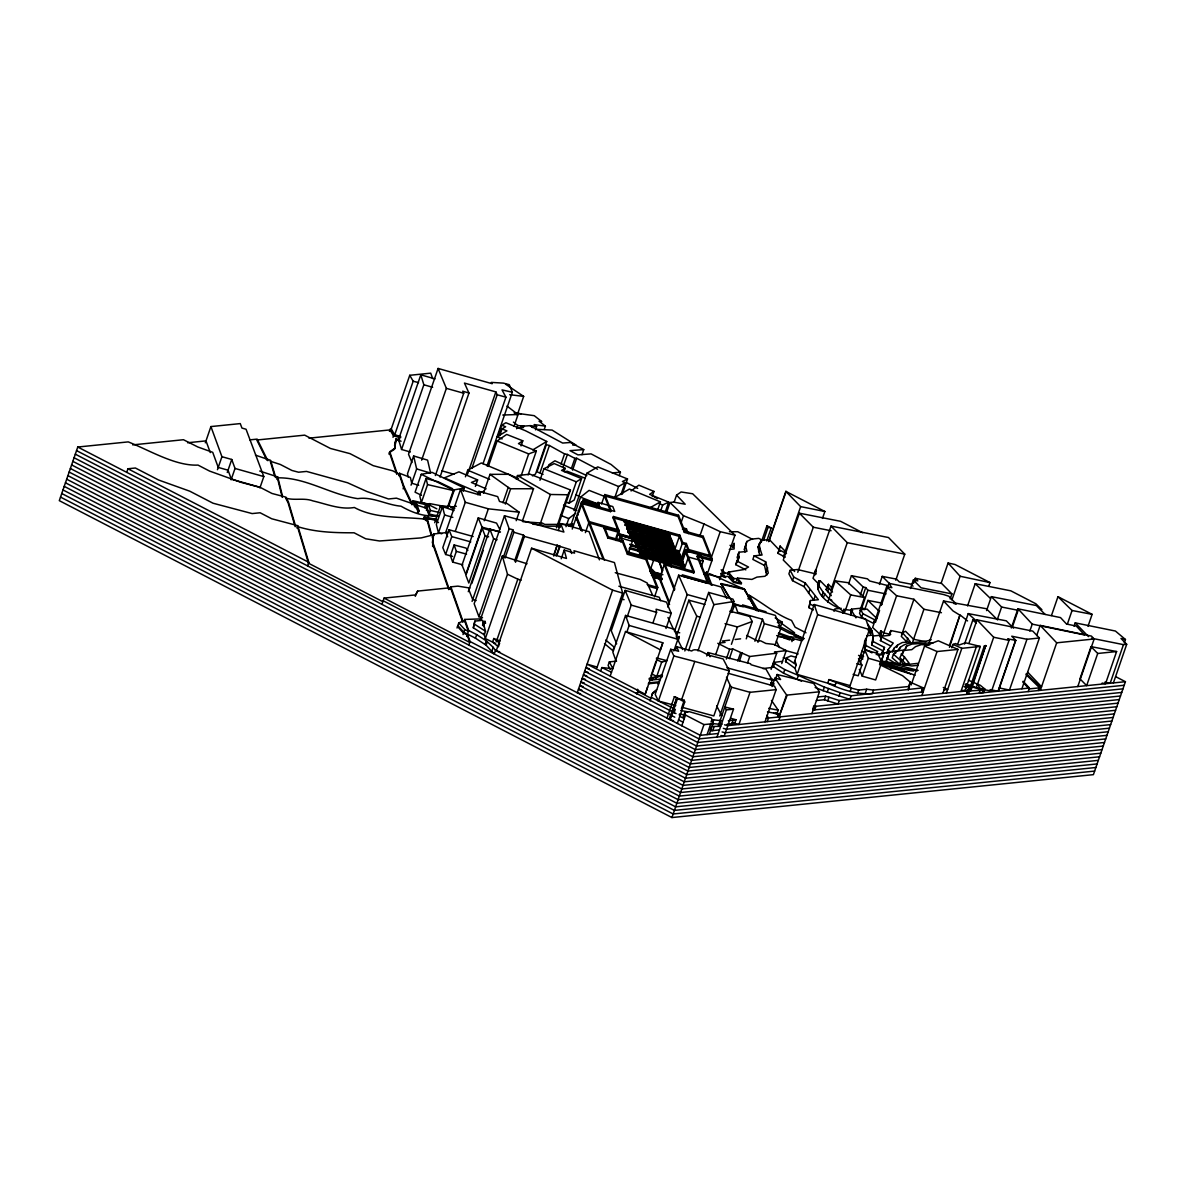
<?xml version="1.0" encoding="UTF-8"?>
<svg xmlns="http://www.w3.org/2000/svg" width="1186" height="1186" viewBox="0 0 1186 1186"><rect width="100%" height="100%" fill="white"/><g stroke="black" fill="none" stroke-linecap="round" stroke-linejoin="round"><path stroke-width="1.5" d="M890.73 634.347L883.792 632.939L880.753 630.759L881.287 635.162L873.311 635.963L871.666 644.976L883.259 650.981L884.489 647.408L872.896 641.404L873.311 635.963M677.918 640.544L679.163 636.393L678.318 640.751L677.932 639.98M432.341 542.891L433.572 533.982L448.175 532.395M432.594 546.479L433.572 533.982M813.359 609.96L809.015 607.706L810.409 600.516L818.384 599.716L805.353 583.082L793.745 577.078L790.128 570.273L797.452 569.517L816.176 573.994M809.015 607.706L810.409 600.516M394.553 445.521L396.094 438.82L399.638 439.828M395.012 447.507L395.783 439.724L401.09 441.222M396.806 474.37L389.468 452.622L394.493 449.212L396.094 438.82M473.318 627.794L474.889 621.108L482.524 620.322L485.534 631.263L484.303 634.836L473.318 627.794L474.889 621.108M890.567 645.881L880.427 640.633L881.791 636.156L889.782 635.34L890.819 630.537L902.353 632.879M880.427 640.633L881.791 636.156M908.743 687.109L908.268 690L910.196 682.098L902.59 675.694L879.508 664.575M726.707 598.396L721.014 586.951L678.629 575.195L687.168 594.542L674.493 631.367L679.726 632.82M785.28 557.153L778.031 553.402L780.121 546.049L785.251 551.312M778.031 553.402L780.121 546.049M745.816 569.873L735.676 564.625L737.855 560.8L737.366 557.272L738.952 552.216L746.928 551.416L745.623 545.797L746.839 541.483L751.761 539.081L758.758 538.37L762.005 540.06M737.366 557.272L738.952 552.216M745.045 552.172L744.393 549.37L746.839 541.483M610.256 675.857L625.526 631.515L662.826 642.797L660.454 649.869L625.526 631.515M611.487 672.269L601.851 667.57L600.605 671.143M881.228 661.536L884.044 652.863L890.419 652.211M881.406 661.373L884.044 652.863M766.749 575.254L764.466 565.425L765.696 561.838L754.088 555.849L752.858 559.421L764.466 565.425M765.696 561.838L768.306 573.075L764.955 576.277L756.979 577.093L751.924 579.42L737.41 578.042L736.58 580.428M888.848 663.656L885.986 661.892L889.693 651.574L897.669 650.758C904.399 639.313 920.573 644.206 931.143 639.669M889.693 651.574L887.217 658.319L897.239 664.486M656.614 689.644L652.745 692.861L650.951 698.243L638.009 691.542L637.282 690.163M597.151 667.081L587.085 664.145L645.199 694.21L647.556 687.139M295.492 525.828L288.406 501.915L285.974 497.171L271.979 493.465L260.371 487.461L240.788 482.287L209.611 471.094L198.018 465.09C175.365 466.142 149.718 450.398 128.236 441.889L77.772 447.033L59.3 500.655L671.943 817.554L1093.403 774.651L1125.425 681.698L1115.863 676.761M126.709 472.354L127.94 468.766L135.397 468.01L158.598 480.019L189.79 491.197L212.991 503.205L252.144 513.582L260.119 512.767L271.727 518.771L297.73 525.665L308.79 562.312L307.559 565.885M205.326 442.823L210.915 426.575L240.269 423.595L241.944 428.072L246.051 429.228L263.811 476.579L259.897 487.965M217.453 469.7L221.93 456.699L210.915 426.575M227.267 472.473L231.744 459.471L221.93 456.699M231.107 479.826L235.021 468.455L231.744 459.471M276.887 479.322L277.717 476.935L259.734 471.035M296.915 528.037L297.73 525.665M389.438 431.407L390.268 429.021L393.826 434.936L400.868 436.922M432.682 378.586L430.711 373.16L409.748 375.295L391.276 428.917L394.701 434.847L400.067 436.255M393.011 437.323L393.826 434.936M394.701 434.847L413.173 381.21L409.748 375.295M388.949 454.105L389.779 451.733L394.79 448.308M394.508 449.005L395.323 446.618M435.01 378.912L420.822 374.82L398.54 439.532L401.565 449.479L410.356 451.999M401.565 449.479L423.847 384.768L420.822 374.82M398.659 475.63L399.474 473.244L410.371 477.454L411.72 483.221L418.702 485.296M486.986 465.95L512.337 392.24L509.298 384.709L503.442 383.122L491.3 382.396L492.16 383.715L438.079 368.446L408.533 454.253L411.987 462.555M413.632 455.973L416.642 468.93L430.607 473.066L427.583 460.124L413.632 455.973L407.48 473.851L408.236 477.083M403.121 488.84L403.937 486.453L399.474 473.244M411.038 485.178L416.642 468.93M421.638 460.153L446.366 388.356L438.079 368.446M463.222 491.286L464.349 488.039L432.045 472.354L421.238 474.311L415.07 492.19L421.534 495.318M414.196 505.918L415.011 503.531L416.582 504.035L419.014 510.573L418.184 512.96M381.922 604.356L384.071 598.1L415.471 594.912L417.65 591.088L450.576 587.737L462.659 622.176M416.582 504.035L415.337 507.608L412.758 500.655L429.984 504.687M448.427 506.956L454.03 490.707L452.207 488.499L438.197 481.768L426.041 478.507L419.888 496.385L421.401 502.479L430.221 504.51M417.428 512.723L418.258 510.336L415.011 503.531M421.401 502.479L427.553 484.6L426.041 478.507M435.381 475.542L463.726 393.233L462.718 391.187L468.959 393.055L440.021 477.113M424.707 507.475L425.937 503.902L429.999 504.851L429.717 503.605L447.626 507.03M423.521 519.201L424.336 516.829L436.537 519.557M426.441 510.499L428.487 504.539L436.848 508.853M428.902 505.977L429.717 503.605M426.367 520.832L427.197 518.445L437.337 519.72M428.279 516.37L430.325 510.41L428.487 504.539M434.699 522.73L440.302 506.481L450.087 506.259L454.297 508.616M454.045 510.543L442.482 506.615L436.329 524.494L438.464 532.87L441.755 533.804M432.505 538.133L433.735 534.545M434.476 533.789L432.341 537.554M417.65 591.088L415.278 596.321M438.464 532.87L444.617 514.991L442.482 506.615M447.893 506.259L453.497 489.996L464.349 488.039M516.221 520.698L519.142 512.189L507.193 503.62L499.499 501.441L497.675 496.623L479.011 491.345L480.449 495.14L460.494 489.492L445.832 532.04L447.641 536.843M465.431 476.802L467.699 470.205L481.308 462.985L518.46 478.462M467.536 474.207L495.867 391.899L464.452 383.078L468.959 393.055M473.155 536.502L448.975 529.742L442.808 547.621L445.625 554.485L452.533 556.412M471.88 468.322L497.201 394.775L495.867 391.899M445.625 554.485L451.777 536.606L448.975 529.742M455.32 531.224L465.283 502.286L460.494 489.492M467.862 550.452L466.054 548.08L454.134 544.952L450.443 555.671L452.652 562.075L462.866 564.877M483.028 463.726L505.933 397.177L502.034 389.897L512.337 392.24M475.364 486.423L477.602 479.93L458.938 471.85L444.394 477.869L479.396 493.02L484.422 490.945M452.652 562.075L456.343 551.357L454.134 544.952M477.839 494.74L479.011 491.345M497.66 437.174L501.797 425.181L505.888 422.735L525.472 430.74L546.731 441.474L535.538 474L532.425 475.882M488.335 466.469L497.127 440.94L506.704 434.432L522.804 440.807L521.039 445.906M499.691 435.736L502.049 428.887L505.621 426.767L501.797 425.181M450.072 589.234L450.888 586.848L457.87 586.136L469.923 588.048M483.547 493.094L489.996 474.341L508.646 474.311L533.522 488.736L522.374 521.128M478.255 517.897L462.006 565.099L465.816 574.365L482.065 527.162L478.255 517.897L496.534 523.1L499.751 529.312M517.229 415.07L523.663 396.391L506.007 384.472M513.968 426.382L518.06 414.522L506.971 406.072M484.244 520.728L488.35 508.824L519.142 512.189M482.124 528.126L465.876 575.329L468.811 583.023L485.074 535.82L482.124 528.126L490.455 530.527M516.622 428.783L517.763 425.492L513.419 422.097M468.277 591.71L489.833 529.104L500.477 532.054M471.82 583.468L483.176 550.467M457.01 628.017L458.745 622.961L464.482 620.322L468.366 631.382L464.764 629.529L458.745 622.961M502.968 502.731L508.245 487.387L489.996 474.341M463.978 621.82L464.793 619.433L481.531 618.87M472.072 601.406L493.628 538.785L489.833 529.104M505.355 504.109L510.632 488.765L533.522 488.736M516.281 479.04L517.481 475.556L530.023 474.178L570.436 489.966L557.835 526.569M463.029 634.584L464.764 629.529M599.419 559.851L589.131 531.699L560.681 523.575L563.884 532.04L504.45 515.762L474.163 603.718L478.892 616.72L482.524 617.713M535.479 429.821L536.606 426.515L534.16 424.573L545.397 426.145L544.255 429.436M521.054 476.031L528.674 453.912L536.324 451.065L528.126 474.889M466.617 636.452L468.678 630.492L464.793 619.433M468.826 645.095L470.056 641.522L467.432 634.065M478.892 616.72L509.179 528.763L504.45 515.762M480.182 620.367L502.345 556.012L527.029 563.765M476.683 634.629L486.304 640.84L493.183 647.319L495.466 650.447L494.236 654.02L486.112 645.214L475.453 638.201L476.683 634.629L468.678 630.492M503.309 557.346L512.812 529.757L509.179 528.763M504.999 558.132L513.909 532.262L512.812 529.757M484.333 626.86L482.583 625.081L483.814 621.508L485.044 621.39L485.563 623.287L483.814 621.508M484.214 623.762L485.044 621.39M540.045 472.68L549.4 445.506L546.331 444.646L536.976 471.82L543.084 474.356M495.659 643.553L485.326 638.602L507.489 574.246L502.345 556.012M539.956 480.271L543.929 468.722L554.203 463.578L565.203 468.322L564.062 471.628M485.074 644.413L486.304 640.84M514.591 561.008L523.486 535.138L513.909 532.262M486.112 645.214L487.342 641.641M547.724 468.025L548.836 464.764L554.915 460.805L586.833 475.616M515.495 562.283L524.405 536.413L523.486 535.138M493.791 638.498L492.561 642.071L498.402 646.785L499.632 643.212L493.791 638.498L500.136 640.974M491.953 650.892L493.183 647.319M496.267 641.819L517.822 579.198L507.489 574.246M596.884 667.866L622.635 593.074L614.437 562.564L573.965 550.719L574.617 553.121L564.21 550.067L566.478 558.458L531.55 548.228L496.222 650.847L499.721 651.87M540.164 524.123L550.363 494.488L567.798 494.77L570.436 489.966M561.037 464.082L564.551 453.897L549.4 445.506M563.306 466.32L567.397 454.431L564.551 453.897M571.37 468.574L574.884 458.374L576.663 458.241L597.566 469.226M572.571 470.13L576.663 458.241M556.397 527.889L567.798 494.77M581.985 454.683L583.734 449.598L570.333 442.482L562.653 443.06L529.86 425.67L521.158 426.308L523.471 427.538L516.903 428.042M558.309 530.483L560.681 523.575M565.514 501.886L568.924 503.264L576.307 481.812L581.585 478.595L561.556 470.412L565.203 468.322M553.565 555.552L557.138 545.204L560.014 546.435L557.035 555.063M553.862 555.967L557.138 545.204M581.585 478.595L574.187 500.047L568.924 503.264M565.974 526.688L568.761 518.564L575.684 513.153M556.13 556.012L559.688 545.664M573.98 510.573L586.818 473.273L597.744 466.884L627.513 478.966L622.265 494.221M570.481 526.391L580.547 497.156L589.101 490.367L604.178 496.311M561.215 558.769L564.21 550.067M572.245 529.075L581.525 502.108L614.719 511.418L612.791 506.555L598.04 502.404L596.261 507.608M577.849 515.391L578.279 514.131M578.842 512.5L583.201 499.84L599.212 504.332M585.41 532.647L589.205 521.603L618.707 529.89L616.023 537.658M601.554 503.961L604.786 494.547L678.525 515.258L684.767 531.091L684.337 532.351L702.779 537.525L711.896 560.681L697.146 556.53L697.576 555.285L712.326 559.421L707.019 574.795L703.743 573.876M619.24 475.616L620.411 472.221L611.057 464.467L591.088 453.882L578.012 454.89L569.977 450.65L583.734 449.598M648.46 586.225L657.34 588.716L645.821 559.466L627.394 554.292L622.591 542.106L607.84 537.97L604 528.215L604.445 526.969L619.181 531.106L615.949 540.519M615.104 496.697L618.603 486.527L625.066 482.687L622.413 481.546L627.513 478.966M602.696 558.191L581.096 503.353L610.597 511.64L611.027 510.395L604.786 494.547M604 528.215L618.751 532.351L612.999 517.733L613.429 516.488L679.8 535.123L682.676 542.432L678.866 553.462M620.99 494.547L625.066 482.687M607.84 537.97L608.27 536.709L604.445 526.969M668.43 532.899L624.118 520.313L623.806 521.558L668.059 533.982L668.607 532.366L624.37 519.942L623.806 521.558L668.059 533.982L668.355 532.736L674.182 547.532L629.87 534.93M620.545 538.37L619.566 533.893L674.864 549.414M618.84 539.956L620.619 534.767L630.952 537.658L632.39 541.32L628.209 553.447M625.244 525.205L625.808 523.604L670.046 536.028L669.497 537.629L625.185 525.042L669.497 537.629M620.871 541.883L622.072 538.414L620.619 534.767M626.623 528.689L670.935 541.29L671.484 539.674L627.246 527.251L626.697 528.867L626.994 527.622L671.232 540.045M622.591 542.106L623.021 540.86L608.27 536.709M628.135 532.529L628.684 530.913L672.922 543.336L672.373 544.937L628.135 532.529L628.432 531.284L672.744 543.87M668.607 532.366L674.374 546.998L673.811 548.599L629.573 536.176L630.122 534.575L624.37 519.942M531.55 548.228L612.569 590.139L577.241 692.757L580.591 693.736M627.394 554.292L627.824 553.047L623.021 540.86M633.68 539.912L634.228 538.311L678.481 550.734L677.918 552.335L633.68 539.912L633.976 538.666L678.288 551.268M652.256 496.415L653.96 491.434L638.824 485.163L631.056 490.945M681.357 558.043L637.119 545.619L636.497 547.057L636.867 545.975L681.105 558.398M637.994 550.882L638.557 549.266L682.795 561.69L682.246 563.306L637.994 550.882L638.305 549.637L682.617 562.238M665.998 628.491L671.217 613.34L666.473 602.132L625.155 590.361L611.25 630.759L616.646 643.865M634.228 538.311L639.995 552.928L639.432 554.529L683.685 566.952L684.233 565.351L678.481 550.734M657.518 510.306L660.424 501.841L629.44 489.062L613.963 497.898M660.987 509.995L662.692 505.014L668.652 502.123L649.602 494.354L653.96 491.434M616.557 661.151L609.337 661.892L608.107 665.465L610.286 669.556M673.841 650.966L677.873 639.254L674.3 629.232L625.556 615.43L612.88 652.256L615.86 660.602M645.821 559.466L646.251 558.221L657.77 587.455L654.539 596.869M627.172 616.898L631.234 605.112L625.155 590.361M665.227 512.085L668.652 502.123M666.473 512.812L670.016 502.538L673.426 502.078L685.197 504.228L676.569 495.125L681.105 491.968L692.668 493.761L734.949 535.153L719.635 579.658M626.831 632.138L629.129 625.452L625.556 615.43M653.886 559.451L650.714 568.672L651.855 571.608M674.211 501.975L676.569 495.125M651.677 571.133L651.277 572.304L660.765 574.943M652.73 573.298L653.145 572.126L654.42 575.373M662.44 574.38L653.649 571.919L654.865 575.388M654.598 573.105L654.198 574.291L656.051 574.098M663.804 546.316L663.434 547.383L658.126 545.901M669.423 537.466L669.793 536.383M657.711 575.833C659.164 574.128 654.227 576.722 652.285 574.083M684.337 532.351L678.095 516.503L678.525 515.258M672.373 544.937L672.67 543.707M681.105 522.566L683.462 515.717L670.016 502.538M673.811 548.599L674.122 547.354M669.571 564.788L669.942 563.721L628.802 552.172M674.434 550.675L679.8 535.123M653.086 622.457L656.57 612.361L656.095 609.204L671.217 613.34M677.918 552.335L678.229 551.09L684.055 565.885L639.803 553.462L633.976 538.666M682.869 527.814L686.427 528.823L685.997 530.068L682.439 529.075M679.37 555.997L679.919 554.381L635.666 541.958L635.059 543.396L679.37 555.997L679.667 554.751L635.414 542.328L679.726 554.915M636.497 547.057L680.808 559.644L686.353 543.47L682.676 542.432M681.757 560.785L685.552 549.741L689.244 550.778L688.814 552.024L685.123 550.986L693.751 572.927L664.264 564.64L674.419 590.45M682.454 561.363L686.027 550.956L700.778 555.092L703.179 561.186L701.386 566.389M682.246 563.306L682.543 562.06M667.718 606.98L678.659 575.18M683.685 566.952L683.981 565.722L639.743 553.299M684.248 569.191L688.429 557.049L703.179 561.186M650.995 675.798L656.036 661.18M645.199 694.21L662.826 642.797M699.873 535.953L703.995 523.975L683.462 515.717M652.018 679.919L652.834 677.532L662.455 675.086L661.64 677.473M702.779 537.525L703.209 536.265L684.767 531.091M655.947 678.807L661.699 662.114L666.962 660.691L656.51 657.963L656.584 659.549L661.699 662.114M693.751 572.927L694.195 571.667L685.552 549.741M651.929 695.248L652.745 692.861M650.032 700.926L651.262 697.338L673.085 708.25L675.264 709.45L674.033 713.023M658.052 684.233L659.801 679.163L649.513 680.215M682.721 707.464L713.824 715.929L729.331 670.876L723.149 658.956L708.25 655.057C704.202 652.967 695.293 647.26 691.675 650.995L676.687 646.681L678.644 651.262L670.698 649.276L655.191 694.329L658.363 701.015L675.783 705.596M704.914 604.504L688.858 600.205L676.302 636.674L682.647 649.498M675.486 650.15L676.687 646.681M658.393 701.03L673.885 655.977L670.698 649.276M710.799 559.08L720.228 531.684L703.995 523.975M708.131 582.089L682.321 574.839L681.891 576.1L707.701 583.349L708.131 582.089L697.576 555.285M684.826 650.966L696.775 616.231L688.858 600.205M688.621 650.669L708.665 592.437L732.948 599.123L733.986 601.48L715.707 654.568M674.404 696.671L667.006 718.123L669.586 719.457L676.984 698.005L674.404 696.671L676.984 698.005M669.393 718.983L676.776 697.531M677.325 723.46L684.707 702.008L684.263 700.259L677.606 698.332L670.223 719.783L673.544 720.747M733.852 543.929L732.622 547.502L734.134 543.232L734.104 548.985L729.316 549.474M697.976 650.892L713.883 604.652L708.665 592.437M729.138 597.655L721.073 583.586L744.185 588.775L756.95 610.82M681.654 699.592L694.774 661.462L729.331 670.876M681.416 708.502L684.263 700.259M727.537 574.513L728.352 572.126L743.83 569.562L748.499 567.041L736.906 561.037L739.086 557.227L738.596 553.684M728.723 574.454L729.553 572.067M683.18 717.1L684.767 712.504L689.036 711.6L711.481 718.079L712.934 723.682L709.243 734.416M735.676 564.625L736.906 561.037M737.855 560.8L739.086 557.227M681.802 725.773L685.493 715.054L684.767 712.504M706.782 655.991L707.968 652.537L750.634 663.775L751.02 664.723L765.963 669.112L772.249 680.112L770.47 685.286M744.393 549.37L745.623 545.797M731.895 612.495L734.801 604.03L775.347 615.371L780.862 628.254L775.036 645.184M759.707 555.137L757.958 547.235L761.901 540.119L769.492 539.719L780.314 551.075M755.853 609.782L744.185 588.775M760.804 540.801L757.958 547.235M761.338 542.002L766.942 525.754L771.197 527.963L766.719 540.964M758.566 551.653L759.796 548.08L759.188 543.662M763.576 540.342L768.054 527.34L766.942 525.754M726.321 659.075L729.672 649.32L732.726 648.935L749.745 656.495L776.697 653.189L771.108 669.438M731.421 644.309L737.41 626.949L752.206 621.494L749.522 616.423L729.894 611.175M671.943 817.554L703.95 724.602L712.934 723.682M748.025 598.841L749.255 595.268C763.547 603.481 775.866 614.392 791.522 620.397L795.139 627.216L805.976 632.805M768.587 541.513L785.844 491.389L824.863 511.492L822.476 518.401M768.869 541.572L786.125 491.449M749.181 599.434L750.412 595.861M729.36 658.69L732.726 648.935M711.066 722.007L711.882 719.62L720.821 720.673L719.591 724.246L712.356 723.593L713.587 720.021M710.681 723.92L707.078 734.638M766.067 572.438L767.638 567.798M713.987 727.033L712.756 730.606L710.266 730.042L711.496 726.469L720.688 726.351L719.146 723.416L722.126 724.186M737.751 661.047L740.538 652.923M719.739 715.988L730.235 685.508L726.499 677.25M746.231 638.869L752.206 621.494M739.515 660.839L742.303 652.715M718.375 725.639L731.629 687.243L730.235 685.508M716.996 737.069L726.351 709.895L724.809 706.96L733.497 709.169L724.142 736.343L720.88 735.542M783.383 556.738L800.639 506.615L785.844 491.389M754.933 641.241L762.509 619.225L737.692 612.243L734.801 604.03M747.506 662.989L749.745 656.495M862.667 532.736L840.622 521.321L799.408 513.197L783.279 560.029L794.65 571.504M757.943 642.338L764.347 623.703L762.509 619.225M731.866 723.816L733.096 720.243L735.972 719.754L734.742 723.327L727.077 724.305M790.128 570.273L788.898 573.846L792.515 580.666L804.108 586.655L813.759 600.042L814.99 596.469M728.085 673.263L774.577 686.175L776.118 689.659L750.012 692.313L738.937 724.483L732.251 722.645M792.515 580.666L793.745 577.078M797.763 572.319L813.299 527.221L799.408 513.197M780.937 625.689L782.167 622.116L775.17 617.936M782.523 661.314L773.672 662.425L772.442 665.998L783.516 673.174L801.469 681.209M773.361 667.021L774.591 663.448L773.672 662.425M804.108 586.655L805.353 583.082M772.056 686.531L774.947 678.14L780.581 679.519L777.097 674.508L775.377 679.534M781.737 663.597L786.214 650.595L773.939 644.383L765.874 643.464L760.656 640.825L758.002 641.166L746.646 635.399M895.771 580.236L904.77 554.144L888.492 537.525L831.001 526.065L813.018 578.264L819.274 584.654M791.907 641.611L792.96 638.542L801.855 640.811M808.541 593.385L809.771 589.813M796.132 657.326L791.003 655.932L786.674 657.726L785.443 661.299L795.02 668.326L796.251 664.753L794.842 660.661M765.029 721.829L776.118 689.659M785.977 662.292L786.674 657.726M783.516 673.174L784.747 669.586L774.591 663.448M767.238 721.607L768.469 718.034L766.853 715.291M839.273 608.359C829.444 604.045 813.522 593.741 818.77 580.873L820.178 580.725L826.642 587.337M820.178 580.725L818.933 584.313L817.539 584.446M817.688 589.472L819.185 585.41L818.77 580.873M817.955 588.982L819.185 585.41M794.19 662.529L814.174 604.519L865.899 619.329L869.412 629.499L849.428 687.509M771.463 700.422L778.224 710.192L776.993 713.779L767.505 711.882M777.586 716.388L778.416 714.002L773.672 713.246M811.936 713.601L819.437 691.794L787.207 695.085L779.024 716.729L786.54 694.922L774.947 678.14M778.861 720.421L780.091 716.848L778.416 714.002M821.898 595.757L823.128 592.185L818.918 585.884M835.048 685.256L797.096 674.389L817.643 614.689L814.174 604.519M823.469 597.403L824.7 593.83L823.128 592.185M831.327 595.654L826.153 589.635L828.391 584.298L831.742 587.722M828.391 584.298L826.153 589.635M797.125 678.97L798.356 675.383L784.747 669.586M827.561 591.74L828.792 588.152L827.383 586.062M831.09 589.65L847.264 542.669L831.001 526.065M827.68 602.355L835.24 580.888L848.227 582.726L864.475 597.522L859.998 610.523M834.01 611.324L834.84 608.952L841.215 608.299M848.598 583.942L851.429 575.684L867.411 578.827L869.738 581.007L887.869 585.602M852.675 610.508L843.809 609.382L842.579 612.954L844.521 612.747L829.073 598.767M845.114 611.161L850.703 594.912L835.24 580.888M815.998 706.293L814.767 709.865L812.662 709.317L813.892 705.744L815.998 706.293L970.978 690.519L985.729 645.555L984.306 646.044L968.918 690.726L970.978 690.519M922.93 688.503L921.7 692.09L923.138 687.821L851.148 695.811L849.917 699.384L823.158 690.682L824.389 687.094L798.356 675.383M851.474 609.13L850.614 614.659L851.474 609.13L860.784 608.24M909.499 686.427L873.504 690.089L872.273 693.662C856.633 694.566 841.986 689.807 827.724 683.166L828.925 679.578L850.08 685.641M816.368 700.541L824.344 699.725L825.575 696.152L839.273 700.481L923.138 691.942M860.25 595.15L863.097 586.907L851.429 575.684M827.25 692.075L828.48 688.503L824.389 687.094M862.889 595.861L865.721 587.619L863.097 586.907M824.344 699.725L827.724 700.837L828.955 697.264M860.769 609.723L859.539 613.295L861.644 617.269L873.252 623.273L874.482 619.7L862.874 613.696L860.769 609.723L867.04 609.085L876.795 618.455M834.87 686.027L836.1 682.454L828.955 679.593M861.08 610.049L867.9 590.257L865.721 587.619M861.644 617.269L862.874 613.696M864.727 609.589L867.9 600.398L880.19 602.784L881.895 604.341M838.917 696.256L840.148 692.683L851.148 695.811M839.273 700.481L838.042 704.054L827.724 700.837M879.434 584.49L882.236 576.366L896.586 579.153L899.314 581.896L910.952 584.149L913.027 586.21M871.221 629.217L871.829 630.596L870.598 634.169L869.99 632.79L871.221 629.217L867.574 623.851M850.11 691.66L851.34 688.088L858.694 690.044L866.684 689.229L873.504 690.089M864.727 649.127L865.958 645.555L865.75 638.394L864.52 641.967L864.727 649.127L871.977 652.878M860.339 662.811L864.816 649.809L877.581 653.397L881.806 662.085L875.653 679.963L862.207 676.139L859.361 669.378M881.317 605.409L888.922 583.334L891.857 587.678L886.654 586.729L872.629 627.483L881.554 635.785M875.476 622.383L879.567 610.494M858.501 658.69L861.911 665.064L858.219 675.783L853.119 674.404M871.651 644.265L872.881 640.692M871.666 644.976L872.896 641.404M862.207 676.139L868.36 658.26L864.816 649.809M857.463 693.617L858.694 690.044M880.753 630.759L879.523 634.332L880.056 636.941M880.472 635.755L881.287 633.368M876.736 653.946L877.551 651.559L865.958 645.555M883.155 634.821L896.601 595.757L886.654 586.729M865.439 692.802L866.684 689.229M884.489 647.408L881.569 654.346L882.695 652.092M890.819 630.537L889.544 634.48L890.775 630.908M880.59 663.196L881.406 660.81M881.658 637.06L893.251 643.064L888.329 649.409L887.098 652.982L889.07 650.447M910.448 588.478L913.353 579.998L917.816 580.888L915.251 578.279L913.502 583.364M885.986 661.892L888.062 655.665M892.895 651.781L894.14 648.193L897.594 645.051L902.264 642.53L910.255 641.715L902.546 632.79L905.541 631.249L913.576 639.298L925.836 641.7M893.443 654.242L892.198 657.815L899.581 664.234L900.811 660.661L893.443 654.242L896.453 650.847L904.429 650.047L906.564 646.207L911.93 644.042L933.263 642.753M896.779 647.437L897.594 645.051M901.642 634.94L913.917 599.271L896.601 595.757M902.546 632.79L901.316 636.363L906.578 641.7L907.824 638.127M895.623 653.234L896.453 650.847M890.434 669.141L891.249 666.754L915.073 675.234M898.973 650.699L900.204 647.126M929.705 644.902L921.225 644.635L915.533 646.637L911.812 649.646L903.821 650.462L899.877 657.563L905.956 664.145M902.59 654.035L903.821 650.462M905.748 648.594L906.564 646.207M903.154 660.424L904.384 656.851L901.108 653.99M901.182 670.579L902.012 668.192L917.46 670.772M912.805 641.537L923.909 609.263L913.917 599.271M941.091 583.364L948.088 563.024L955.012 564.492L989.984 582.578L988.813 585.973M908.965 685.671L910.196 682.098M911.144 684.974L924.546 646.073L938.274 640.781L957.977 649.409L942.826 693.38M929.009 643.168L943.537 600.976L986.367 608.729L997.619 619.937M950.164 598.974L951.913 593.889L941.669 583.497L915.251 578.279M951.928 599.968L960.097 576.248L948.088 563.024M921.522 691.438L922.752 687.865M921.907 695.515L937.044 651.544L957.977 649.409M949.437 645.54L959.904 615.163L953.025 610.938L943.537 600.976M949.467 647.334L959.904 615.163M951.869 647.852L953.04 644.413L955.545 643.553L958.94 645.065L965.493 642.797L980.303 646.444L964.915 691.141L962.943 690.267M967.568 605.898L975.203 583.705L1010.843 590.836L1035.912 603.807L1041.886 609.678M957.606 644.502L968.236 613.607L1006.291 620.827L1013.541 628.15M946.443 693.009L961.831 648.327L980.303 646.444M964.544 644.057L972.817 620.026L976.226 620.841L968.236 613.607M969.17 642.634L977.012 619.863L1032.769 631.115L1039.381 638.009L1021.902 688.784M986.574 610.568L991.363 596.647L1036.356 605.542L1045.148 614.437M961.164 690.875L976.552 646.192M967.924 690.208L969.585 690.667L968.354 694.24L966.694 693.78L969.155 686.635L966.086 687.539L964.855 691.112L968.176 690.133M968.102 687.48L968.932 685.093L980.6 688.903L984.914 689.096L983.683 692.683L982.897 692.09L984.128 688.517L980.348 685.315L968.413 680.23M966.471 684.129L969.095 687.45L966.694 693.78M970.341 690.237L985.729 645.555M997.426 619.211L1001.607 607.039L991.363 596.647M976.804 686.279L993.675 637.267L977.012 619.863M983.342 689.259L982.112 692.832L979.369 692.476L980.6 688.903L977.427 684.455M1011.332 628.002L1017.959 608.803L1060.521 617.595L1066.525 624.044L1076.28 626.06L1084.567 634.955L1032.235 624.132L1017.959 608.803M1012.74 625.956L1018.137 610.301L1001.607 607.039M983.016 689.407L991.555 691.127L1009.034 640.351L1007.596 638.839L1015.794 640.41L998.315 691.186M1015.512 640.44L998.034 691.216L990.117 689.615L991.555 691.127M1039.381 638.009L1026.957 639.284L1009.479 690.044L999.338 687.999M1029.819 631.115L1032.235 624.132M1036.668 635.577L1040.181 625.393L1091.402 636.081L1094.159 638.987L1077.792 686.546M1051.478 615.534L1057.971 596.691L1092.113 614.348L1087.992 626.341M1028.173 691.601L1029.404 688.028L1023.133 681.209M1026.29 673.633L1039.974 686.946L1038.743 690.519L1038.135 689.926M1040.315 690.356L1056.682 642.812L1040.181 625.393M1067.341 624.207L1072.055 610.494L1057.971 596.691M1074.071 626.223L1075.228 622.858L1115.418 631.041L1125.44 639.491L1124.284 642.856M1091.016 646.637L1079.942 678.822L1086.643 685.641L1097.717 653.471L1091.016 646.637L1116.604 651.544L1105.53 683.729L1102.12 683.062M1113.402 682.928L1126.7 644.309L1123.453 644.635L1110.17 683.255L1104.833 682.187M882.799 650.758L881.272 654.909L878.085 655.235M888.329 649.409L886.639 653.486M876.246 654.642L877.551 651.559M892.02 652.048L894.14 648.193M652.448 693.751L656.303 690.548M569.339 525.947L572.186 523.723M572.794 525.932L569.013 526.124M522.804 440.807L518.49 443.638L536.324 451.065M532.781 449.909L546.731 441.474M649.572 508.023L660.424 501.841M477.602 479.93L471.405 482.465L486.127 488.84M565.144 471.895L567.056 471.183L585.202 478.255M903.065 664.886L909.069 663.048L904.384 656.851M969.095 687.45L965.285 686.575M967.865 691.038L983.031 690.148L965.152 684.93M662.04 674.997L656.777 676.42L651.663 673.856M662.144 675.976L649.009 679.133M649.32 678.229L652.834 677.532M450.962 507.223L456.388 506.244M713.883 604.652L733.986 601.48M917.742 663.33L903.717 664.961M786.214 650.595L774.458 652.063L776.697 653.189M762.924 668.578L771.775 667.496M729.627 640.144L722.318 641.018L725.061 642.412L719.605 643.064M735.112 639.491L740.598 638.824M132.713 444.883L183.459 439.724L197.884 447.003L212.724 452.326L218.239 467.417L228.053 470.19L231.329 479.174L260.119 487.313M187.596 442.749L205.993 440.881L210.278 452.592M249.816 439.873L257.14 439.116L267.843 460.702M308.968 438.168L389.957 429.91L393.53 435.825L400.571 437.812M437.812 515.347C424.988 517.526 411.987 512.515 401.001 506.185C386.414 504.94 372.493 496.371 357.772 498.654C330.138 494.473 305.617 477.217 277.405 477.839L282.253 497.394M754.088 555.849L762.079 555.033L759.796 548.08M721.251 576.411L729.138 576.5L733.719 581.481L741.591 583.127L737.41 578.042M482.583 625.081L483.814 624.963M777.379 622.606L782.167 622.116M791.344 633.042L794.531 632.716L780.462 622.65M866.684 635.77L873.059 635.118L871.829 630.596M878.663 654.287L883.451 653.797M859.924 656.866L863.111 656.54M984.306 646.044L986.367 645.821M648.594 682.884L658.867 681.846M648.282 683.788L658.571 682.736M1056.682 642.812L1094.159 638.987M918.246 665.302L911.856 665.954L884.296 661.566M1097.717 653.471L1116.604 651.544M817.599 696.968L825.575 696.152M726.351 709.895L733.497 709.169M944.056 689.807L947.673 689.437L943.285 687.48M813.166 710.029L1029.404 688.028M1039.974 686.946L1041.545 686.783L1027.817 672.299M728.308 720.717L733.096 720.243M766.275 718.256L1125.425 681.698M1124.195 685.271L727.833 725.624L724.572 724.809M710.473 730.828L719.457 729.924M1122.949 688.844L726.603 729.197L723.341 728.397M718.227 733.497L700.259 735.32L583.393 674.878L586.744 675.857M1121.719 692.431L725.372 732.77L722.111 731.97M1120.488 696.004L699.028 738.908L582.163 678.451L585.513 679.43M1119.258 699.577L697.798 742.48L580.932 682.024L584.283 683.003M1118.027 703.15L696.567 746.053L579.702 685.597L583.052 686.575M1116.797 706.723L695.337 749.626L578.471 689.17L581.822 690.163M1115.566 710.295L694.106 753.199L495.466 650.447M1114.336 713.883L692.876 756.772L470.056 641.522M1113.105 717.456L691.646 760.359L383.152 600.783M1111.875 721.029L690.415 763.932L77.772 447.033M1110.645 724.602L689.185 767.505L76.541 450.606M1109.414 728.174L687.954 771.078L75.311 454.179M1108.184 731.747L686.724 774.651L74.081 457.752M1106.953 735.335L685.493 778.224L72.835 461.339M1105.723 738.908L684.263 781.811L71.605 464.912M1104.492 742.48L683.032 785.384L70.374 468.485M1103.262 746.053L681.802 788.957L69.144 472.058M1102.031 749.626L680.556 792.53L67.913 475.63M1100.801 753.199L679.326 796.102L66.683 479.203M1099.57 756.787L678.095 799.675L65.452 482.791M1098.34 760.359L676.865 803.263L64.222 486.364M1097.109 763.932L675.635 806.836L62.991 489.937M1095.879 767.505L674.404 810.409L61.761 493.509M1094.648 771.078L673.174 813.981L60.53 497.082M612.198 472.903L620.411 472.221M722.511 573.342L728.041 573.031L733.63 579.806M502.775 415.026L518.06 414.522M573.179 524.331L544.774 524.434L542.343 523.1L522.893 521.692M560.133 526.169L544.166 526.228L541.72 524.879L532.885 524.242M729.405 531.743L737.766 531.728L752.547 539.378M778.965 636.704L783.546 636.793L791.788 639.625M536.309 429.317L552.083 430.073L576.129 445.18L572.616 445.002M601.851 667.57L612.969 668.696L609.337 661.892M509.713 394.686L523.663 396.391M514.857 412.98L534.249 415.678L541.75 421.564L539.067 421.178L545.397 426.145M536.606 426.515L530.157 425.611L532.692 427.568M517.763 425.492L524.39 426.411M514.072 412.847L521.099 413.84M879.864 664.041L893.814 666.532L910.522 673.944L879.923 664.293M778.224 710.192L768.736 708.309M913.605 671.054L901.701 669.082L880.116 662.485M680.705 710.473L687.954 711.822M679.474 714.046L684.915 715.054M850.703 594.912L864.475 597.522M1072.055 610.494L1092.113 614.348M451.214 507.712L454.787 508.394M923.909 609.263L941.447 612.702M813.299 527.221L831.075 530.735M768.054 527.34L771.197 527.963M951.913 593.889L921.018 587.796L913.353 579.998M847.264 542.669L904.77 554.144M800.639 506.615L824.863 511.492M1091.505 638.231L1123.453 644.635M993.675 637.267L1009.034 640.351M867.9 590.257L886.031 593.934M1026.957 639.284L1011.747 636.2L1015.794 640.41M861.748 608.136L865.365 608.863M888.922 583.334L943.656 594.542L948.785 596.217L956.331 604.059L953.885 603.555M960.097 576.248L989.984 582.578M424.039 517.719L434.491 520.061M720.895 584.12L743.993 589.309M427.553 484.6L454.03 490.707M1125.44 639.491L1120.978 638.453L1126.7 644.309M918.083 670.386L880.738 660.632M720.228 531.684L734.949 535.153M706.797 574.128L720.436 577.33L719.65 576.574M430.325 510.41L439.265 512.5M438.064 516.088L429.095 513.983L425.937 503.902M435.929 516.547L428.798 514.872L426.96 509.002L423.713 507.326L416.271 504.925L418.702 511.477L417.946 511.225L414.7 504.421L396.45 498.164L388.474 498.98L366.978 491.553L347.572 482.761L306.522 471.42L298.546 472.221L291.934 470.471L280.326 464.467L270.289 461.221L274.93 476.742M429.673 505.577L412.446 501.545L413.484 504.332M777.097 674.508L813.64 683.418L819.437 691.794M413.173 381.21L418.539 382.618M776.682 635.607L793.834 640.114L792.96 638.542M673.9 655.977L694.774 661.462M696.775 616.231L700.318 617.165M725.046 623.688L737.41 626.949M615.252 572.69L640.099 579.376L647.185 582.978L652.596 595.209M965.597 685.671L969.155 686.635M482.065 527.162L499.602 531.936M783.902 650.091L798.148 653.96M783.22 657.726L786.792 658.69M726.929 667.792L772.249 680.112M618.87 586.225L659.238 597.255L660.632 600.694M456.343 551.357L466.572 554.159M856.811 663.671L861.911 665.064M497.201 394.775L505.933 397.177M687.168 594.542L706.352 599.834M764.347 623.703L780.862 628.254M731.629 687.243L750.012 692.313M730.65 718.286L735.972 719.754M620.53 598.708L624.073 599.686M524.405 536.413L557.42 545.619M451.777 536.606L470.783 541.913M678.095 516.503L604.356 495.807L610.597 511.64M582.771 501.085L598.782 505.577M612.999 517.733L679.356 536.369L682.246 543.677L685.923 544.715L688.814 552.024M441.889 470.842L454.105 474.281M625.556 523.975L669.868 536.561M627.053 527.8L671.306 540.223M628.061 532.351L672.314 544.774M588.775 522.863L618.277 531.135M630.122 534.575L674.374 546.998M673.752 548.436L629.573 536.176M619.196 534.96L645.747 542.417M649.276 543.41L654.583 544.908M666.606 548.273L671.335 549.607M619.136 535.138L635.059 539.615M640.366 541.098L645.673 542.595M633.606 539.749L677.858 552.172M631.16 540.416L636.378 542.017M622.072 538.414L632.39 541.32M629.81 544.359L681.179 558.576M629.87 544.493L636.749 546.435M631.16 545.901L638.038 547.843M629.529 547.532L638.127 549.933M637.935 550.704L682.172 563.128M629.158 548.599L639.476 551.49M639.995 552.928L684.233 565.351M682.721 565.811L680.26 565.114L681.579 568.494M704.113 572.808L707.39 573.727M627.824 553.047L694.195 571.667M650.106 569.502L653.619 570.481M649.676 570.748L653.189 571.741M649.824 571.311L662.87 574.736M650.551 571.726L660.602 574.543M650.21 571.845L661.106 574.825M653.649 573.327L660.735 575.314L650.817 572.69M650.921 572.942L661.314 575.966M652.092 574.543L660.943 577.033M651.396 575.343L662.277 578.397M652.7 576.885L661.907 579.465M652.997 577.167L661.847 579.643M647.126 584.476L657.77 587.455M446.366 388.356L463.726 393.233M485.074 535.82L488.617 536.828M493.628 538.785L497.097 539.763M235.021 468.455L263.811 476.579M859.465 658.067L862.859 659.031M476.164 600.546L472.71 599.567L468.915 589.887M465.283 502.286L488.35 508.824M868.36 658.26L881.806 662.085M629.129 625.452L677.873 639.254M817.643 614.689L869.412 629.499M631.234 605.112L656.57 612.361M423.847 384.768L432.638 387.288M444.617 514.991L452.844 517.348M736.98 605.231L741.428 606.52M676.005 713.601L585.854 667.718L589.205 668.696M674.775 717.174L584.624 671.306L587.974 672.284M612.569 590.139L622.635 593.074M766.052 611.798L742.525 604.89L742.91 606.95M880.234 663.404L891.249 666.754M965.448 684.04L968.932 685.093M880.412 661.58L902.012 668.192M517.822 579.198L521.069 580.191M560.014 546.435L570.347 549.637L571.667 553.521M418.258 510.336L419.014 510.573M803.115 639.714L795.05 636.956L783.234 637.683L789.832 639.951M778.609 632.894L792.04 637.608M778.298 633.798L790.054 637.92M255.494 455.157L270.601 460.331L275.745 477.573M828.48 688.503L840.148 692.683M770.248 678.511L775.436 680.379M770.752 682.706L774.206 683.951M836.1 682.454L851.34 688.088M575.744 494.844L579.035 496.133M580.547 497.156L598.945 504.406M563.543 505.117L576.781 510.336M560.459 515.287L568.761 518.564M556.842 526.05L560.133 527.34M804.286 638.602L788.883 632.983L780.18 628.491M815.138 687.509L823.158 690.682M659.401 503.709L662.692 505.014M543.929 468.722L576.307 481.812M502.138 438.939L497.008 436.833L506.896 430.874L502.049 428.887M497.127 440.94L528.674 453.912M586.818 473.273L618.603 486.527M467.699 470.205L489.655 479.352M924.546 646.073L937.044 651.544M911.871 682.899L923.138 687.821M953.04 644.413L961.831 648.327M964.174 686.694L966.086 687.539M709.524 573.624L744.052 589.131L755.927 609.604M803.382 638.542L778.268 625.763M421.238 474.311L453.497 489.996M717.782 643.286L729.672 649.32M779.261 549.83L786.511 553.58M626.178 482.435L637.697 488.395M654.138 496.904L657.429 498.594M730.013 545.308L732.904 546.805M831.816 600.279L828.91 598.782L824.7 593.83M810.246 604.134L814.589 606.372M861.925 651.218L864.831 652.715M860.695 654.791L863.601 656.288M858.545 655.369L862.904 657.622M677.606 698.332L684.707 702.008M685.493 715.054L703.95 724.602M678.555 719.887L683.032 722.2M475.453 638.201L463.845 632.212L457.826 625.645M384.071 598.1L469.745 642.412L467.136 634.955L463.533 633.102L457.514 626.534M127.94 468.766L308.79 562.312M382.841 601.673L308.479 563.217L297.434 526.554C315.847 532.381 335.149 532.81 354.095 532.796L365.703 538.785L379.49 540.979L421.267 537.895L433.275 534.871L433.098 544.982L448.738 589.605M567.397 454.431L574.884 458.374M440.302 506.481L443.416 508.231M435.381 520.773L438.494 522.537M517.481 475.556L550.363 494.488M508.245 487.387L510.632 488.765M474.548 624.221L485.534 631.263M787.207 658.704L796.251 664.753M793.375 634.362L796.31 636.452M984.128 688.517L984.914 689.096M960.497 615.267L967.568 620.93M605.764 640.055L614.066 647.052L612.836 650.625L604.534 643.627M972.817 620.026L976.404 623.243M867.9 600.398L879.211 611.264M975.203 583.705L990.354 598.381M1025.994 674.523L1039.662 687.836L1029.092 688.918L1022.821 682.098M882.236 576.366L889.47 583.556M1075.228 622.858L1088.526 636.63M828.792 588.152L832.557 592.081M722.126 573.802L725.595 577.567M720.673 573.446L724.127 577.197M728.352 572.126L733.941 578.916M722.6 570.229L724.868 572.971M721.162 569.754L724.557 573.861M721.785 715.855L716.655 705.863M900.811 660.661L903.688 664.486M855.966 617.847L851.845 611.087M776.133 712.534L779.024 716.729M868.167 630.107L869.99 632.79M721.073 583.586L734.816 606.135M732.8 603.659L734.638 606.669M749.255 595.268L758.373 610.968M637.594 689.274L638.32 690.652L637.09 694.225L636.363 692.846M720.376 719.828L720.821 720.673M707.968 652.537L710.073 656.747M776.4 641.107L779.558 647.526M403.937 486.453L412.268 503.931M411.957 504.821L403.625 487.357L399.163 474.148L392.788 470.842L373.205 465.653L350.003 453.645L330.42 448.456L304.683 435.143L256.828 440.021L266.776 459.99M667.97 617.476L673.767 629.825M703.209 536.265L712.326 559.421M706.619 571.756L711.956 585.306M706.07 572.364L710.859 584.861M686.427 528.823L688.31 533.596M697.146 556.53L707.701 583.349M686.353 543.47L689.244 550.778M681.298 565.722L682.617 569.102M670.223 562.624L671.558 566.004M663.73 546.583L669.304 561.749L663.552 547.117M669.2 562.001L671.187 567.071M674.849 589.19L664.694 563.394L659.401 578.768L669.556 604.563M662.826 570.599L658.882 560.607L662.381 571.86M659.772 577.701L669.245 601.776M653.649 571.919L654.939 575.166M651.084 567.605L652.804 571.993M624.118 520.313L629.944 535.108M613.429 516.488L619.181 531.106M619.566 533.893L620.901 537.302M598.04 502.404L599.968 507.282M583.201 499.84L584.461 503.027M581.525 502.108L604.475 560.355M576.604 516.414L582.37 531.031M576.233 517.481L581.362 530.483M576.174 517.659L581.288 530.661M450.888 586.848L462.955 621.286M433.409 544.092L449.049 588.701M794.768 667.614L797.096 674.389M389.779 451.733L397.117 473.481M427.197 518.445L431.912 535.909M424.336 516.829L425.418 520.298M295.181 526.717L288.109 502.82L285.663 498.076C294.558 500.803 303.987 497.527 313.015 500.922C326.521 503.991 340.278 509.936 354.347 507.489C376.303 519.349 402.751 516.355 426.886 519.349L431.155 535.153M683.536 716.077L684.263 718.627L679.786 716.314L679.341 714.565M483.888 633.339L485.326 638.602M277.717 476.935L282.564 496.504M843.809 609.382L844.402 612.984M631.738 522.018L637.312 537.169L631.738 522.018M639.121 524.093L644.68 539.245L639.121 524.093M641.611 540.371L647.185 555.537L641.611 540.371M646.489 526.154L652.063 541.32L646.489 526.154M648.979 542.447L654.553 557.598L648.979 542.447M653.857 528.23L659.431 543.381L653.857 528.23M656.362 544.522L661.936 559.673L656.362 544.522M661.239 530.305L666.814 545.456L661.239 530.305M671.098 548.658L676.672 563.81L671.098 548.658M688.755 549.563L688.325 550.808L710.444 557.02L710.874 555.774L688.755 549.563M815.568 570.051L814.337 573.624L815.034 574.913L816.264 571.341L815.568 570.051M737.099 578.946L728.827 577.389L733.408 582.37L741.28 584.016L737.099 578.946"/></g></svg>
